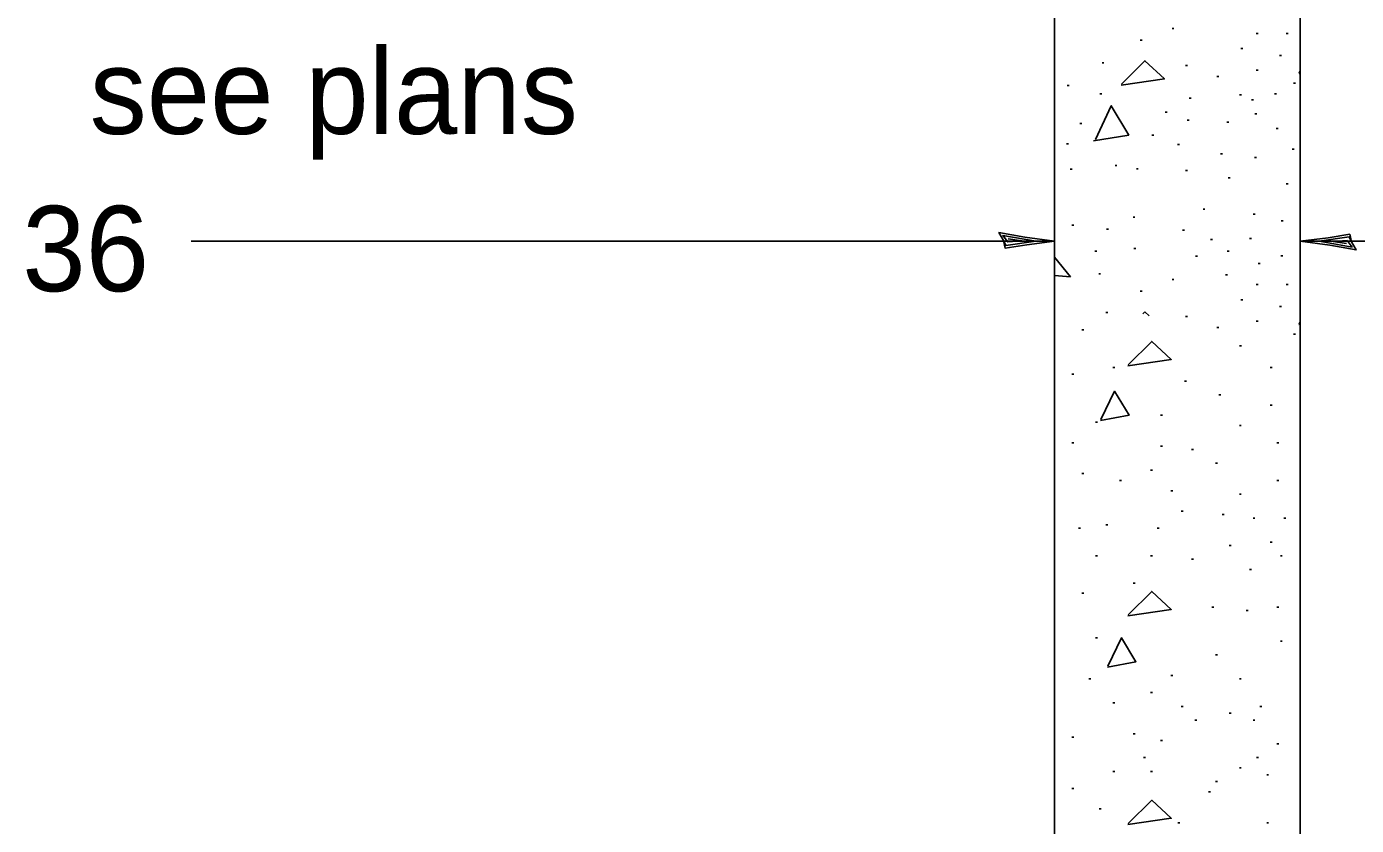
# Model space of a CAD drawing. Extents: x 0 to 2.83, y -0.12 to 1.83.
# Drawn here: x 0.6769 to 0.8589, y 0.4615 to 0.5707 of the extents above; entities that cross this region are included whole.
import ezdxf

# ---------------------------------------------------------------- set-up
doc = ezdxf.new("R2010")
doc.units = 0
for name, color, linetype in [('RD_Pr_Roadway_Dimensions', 7, 'Continuous'), ('RD_Pr_Roadway_Notes', 7, 'Continuous'), ('SH_General_Details', 7, 'Continuous')]:
    doc.layers.add(name, color=color, linetype=linetype)

msp = doc.modelspace()

# ---------------------------------------------------------------- linework, layer by layer
at = {"layer": 'RD_Pr_Roadway_Dimensions'}
for p, q in [((0.69944, 0.54133), (0.81758, 0.54133)), ((0.85118, 0.54133), (0.87148, 0.54133))]:
    msp.add_line(p, q, dxfattribs=at)
for points in [[(0.81057, 0.54143), (0.81081, 0.54038), (0.81377, 0.54084), (0.81758, 0.54133), (0.81351, 0.54188), (0.80995, 0.54251), (0.81057, 0.54143), (0.81089, 0.54074), (0.81502, 0.54133), (0.8105, 0.54212), (0.81117, 0.54124), (0.81307, 0.54136), (0.81124, 0.54164)], [(0.85819, 0.54122), (0.85795, 0.54227), (0.855, 0.54181), (0.85118, 0.54132), (0.85525, 0.54077), (0.85882, 0.54014), (0.85819, 0.54122), (0.85788, 0.54191), (0.85375, 0.54132), (0.85827, 0.54053), (0.85759, 0.54142), (0.85569, 0.5413), (0.85752, 0.54102)]]:
    msp.add_lwpolyline(points, dxfattribs=at)
at = {"layer": 'SH_General_Details'}
for p, q in [((0.81758, 0.38389), (0.81758, 0.59999)), ((0.85118, 0.59943), (0.85118, 0.4545)), ((0.83364, 0.5704), (0.8339, 0.5704)), ((0.84514, 0.56971), (0.84541, 0.56971)), ((0.84927, 0.56971), (0.84953, 0.56971)), ((0.82928, 0.56879), (0.82955, 0.56879)), ((0.84304, 0.56765), (0.84331, 0.56765)), ((0.84835, 0.56673), (0.84862, 0.56673)), ((0.82406, 0.5657), (0.82433, 0.5657)), ((0.83547, 0.56535), (0.83574, 0.56535)), ((0.84514, 0.56472), (0.84541, 0.56472)), ((0.81931, 0.5626), (0.81957, 0.5626)), ((0.83977, 0.56386), (0.84004, 0.56386)), ((0.85024, 0.56295), (0.85051, 0.56295)), ((0.82378, 0.56146), (0.82404, 0.56146)), ((0.83599, 0.56088), (0.83625, 0.56088)), ((0.84287, 0.56134), (0.84313, 0.56134)), ((0.84451, 0.56065), (0.84478, 0.56065)), ((0.84766, 0.56146), (0.84793, 0.56146)), ((0.83272, 0.55895), (0.83299, 0.55895)), ((0.84497, 0.55872), (0.84523, 0.55872)), ((0.82103, 0.5574), (0.82129, 0.5574)), ((0.8357, 0.55786), (0.83597, 0.55786)), ((0.84115, 0.55758), (0.84141, 0.55758)), ((0.84789, 0.55672), (0.84816, 0.55672)), ((0.83089, 0.5558), (0.83115, 0.5558)), ((0.81919, 0.55465), (0.81946, 0.55465)), ((0.83438, 0.55454), (0.83465, 0.55454)), ((0.84029, 0.55328), (0.84055, 0.55328)), ((0.85007, 0.55391), (0.85034, 0.55391)), ((0.82584, 0.55167), (0.82611, 0.55167)), ((0.84491, 0.55276), (0.84518, 0.55276)), ((0.81971, 0.55116), (0.81997, 0.55116)), ((0.82876, 0.55121), (0.82903, 0.55121)), ((0.83547, 0.55098), (0.83574, 0.55098)), ((0.84132, 0.55001), (0.84159, 0.55001)), ((0.84927, 0.54915), (0.84953, 0.54915)), ((0.82831, 0.54462), (0.82857, 0.54462)), ((0.83788, 0.54571), (0.83815, 0.54571)), ((0.84474, 0.54502), (0.84501, 0.54502)), ((0.84858, 0.54411), (0.84885, 0.54411)), ((0.81994, 0.54353), (0.8202, 0.54353)), ((0.82469, 0.54296), (0.82496, 0.54296)), ((0.83507, 0.54284), (0.83534, 0.54284)), ((0.83891, 0.54158), (0.83918, 0.54158)), ((0.84424, 0.5417), (0.84451, 0.5417)), ((0.82309, 0.53998), (0.82336, 0.53998)), ((0.82842, 0.54032), (0.82869, 0.54032)), ((0.83685, 0.53929), (0.83711, 0.53929)), ((0.8412, 0.53998), (0.84147, 0.53998)), ((0.84852, 0.53935), (0.84879, 0.53935)), ((0.82361, 0.53688), (0.82387, 0.53688)), ((0.84097, 0.53671), (0.84124, 0.53671)), ((0.84543, 0.53826), (0.84569, 0.53826)), ((0.83364, 0.53608), (0.8339, 0.53608)), ((0.84514, 0.53539), (0.84541, 0.53539)), ((0.84927, 0.53539), (0.84953, 0.53539)), ((0.82928, 0.53448), (0.82955, 0.53448)), ((0.84304, 0.53333), (0.84331, 0.53333)), ((0.8246, 0.53156), (0.82486, 0.53156)), ((0.84835, 0.53241), (0.84862, 0.53241)), ((0.83547, 0.53104), (0.83574, 0.53104)), ((0.83977, 0.52954), (0.84004, 0.52954)), ((0.84514, 0.5304), (0.84541, 0.5304)), ((0.82132, 0.52922), (0.82159, 0.52922)), ((0.85024, 0.52863), (0.85051, 0.52863)), ((0.84287, 0.52702), (0.84313, 0.52702)), ((0.82553, 0.52408), (0.8258, 0.52408)), ((0.84706, 0.52408), (0.84732, 0.52408)), ((0.81992, 0.52314), (0.82019, 0.52314)), ((0.83536, 0.52221), (0.83563, 0.52221)), ((0.84004, 0.52033), (0.84031, 0.52033)), ((0.84706, 0.51893), (0.84732, 0.51893)), ((0.83208, 0.51753), (0.83235, 0.51753)), ((0.82319, 0.51659), (0.82346, 0.51659)), ((0.84285, 0.51612), (0.84311, 0.51612)), ((0.81992, 0.51378), (0.82019, 0.51378)), ((0.83208, 0.51332), (0.83235, 0.51332)), ((0.84799, 0.51378), (0.84826, 0.51378)), ((0.8363, 0.51285), (0.83656, 0.51285)), ((0.82132, 0.50957), (0.82159, 0.50957)), ((0.83068, 0.51004), (0.83095, 0.51004)), ((0.83957, 0.51098), (0.83984, 0.51098)), ((0.82647, 0.50864), (0.82674, 0.50864)), ((0.84799, 0.50864), (0.84826, 0.50864)), ((0.83349, 0.50723), (0.83375, 0.50723)), ((0.84285, 0.50676), (0.84311, 0.50676)), ((0.83489, 0.50443), (0.83516, 0.50443)), ((0.84051, 0.50396), (0.84077, 0.50396)), ((0.8246, 0.50255), (0.82486, 0.50255)), ((0.84472, 0.50349), (0.84498, 0.50349)), ((0.84893, 0.50349), (0.8492, 0.50349)), ((0.82085, 0.50209), (0.82112, 0.50209)), ((0.83162, 0.50209), (0.83188, 0.50209)), ((0.84144, 0.49975), (0.84171, 0.49975)), ((0.84706, 0.50021), (0.84732, 0.50021)), ((0.82319, 0.49834), (0.82346, 0.49834)), ((0.83068, 0.49834), (0.83095, 0.49834)), ((0.8363, 0.49787), (0.83656, 0.49787)), ((0.84846, 0.49834), (0.84873, 0.49834)), ((0.84425, 0.49647), (0.84452, 0.49647)), ((0.82132, 0.4932), (0.82159, 0.4932)), ((0.82834, 0.4946), (0.82861, 0.4946)), ((0.8391, 0.49132), (0.83937, 0.49132)), ((0.84799, 0.49132), (0.84826, 0.49132)), ((0.84378, 0.49086), (0.84405, 0.49086)), ((0.82319, 0.48711), (0.82346, 0.48711)), ((0.84846, 0.48664), (0.84873, 0.48664)), ((0.83957, 0.48477), (0.83984, 0.48477)), ((0.82226, 0.4815), (0.82252, 0.4815)), ((0.83349, 0.48197), (0.83375, 0.48197)), ((0.84285, 0.4815), (0.84311, 0.4815)), ((0.83068, 0.47963), (0.83095, 0.47963)), ((0.82553, 0.47822), (0.8258, 0.47822)), ((0.83489, 0.47775), (0.83516, 0.47775)), ((0.84144, 0.47682), (0.84171, 0.47682)), ((0.84565, 0.47775), (0.84592, 0.47775)), ((0.83676, 0.47588), (0.83703, 0.47588)), ((0.84472, 0.47588), (0.84498, 0.47588)), ((0.81992, 0.47354), (0.82019, 0.47354)), ((0.82834, 0.47401), (0.82861, 0.47401)), ((0.83208, 0.47308), (0.83235, 0.47308)), ((0.84799, 0.47261), (0.84826, 0.47261)), ((0.82974, 0.47074), (0.83001, 0.47074)), ((0.84519, 0.47074), (0.84545, 0.47074)), ((0.82553, 0.46886), (0.8258, 0.46886)), ((0.83068, 0.46886), (0.83095, 0.46886)), ((0.84285, 0.46933), (0.84311, 0.46933)), ((0.84659, 0.4684), (0.84686, 0.4684)), ((0.81992, 0.46652), (0.82019, 0.46652)), ((0.83863, 0.46606), (0.8389, 0.46606)), ((0.83957, 0.46746), (0.83984, 0.46746)), ((0.82366, 0.46372), (0.82393, 0.46372)), ((0.83442, 0.46184), (0.83469, 0.46184)), ((0.84659, 0.46184), (0.84686, 0.46184))]:
    msp.add_line(p, q, dxfattribs=at)
for points in [[(0.82672, 0.56279), (0.82992, 0.56599), (0.83259, 0.56352), (0.82666, 0.56265)], [(0.85118, 0.56432), (0.85099, 0.56424)], [(0.85103, 0.56432), (0.85118, 0.56463)], [(0.82318, 0.55524), (0.82532, 0.55985), (0.82772, 0.55584), (0.82291, 0.55504)], [(0.81758, 0.53914), (0.81977, 0.53648)], [(0.81977, 0.53648), (0.81758, 0.53664)], [(0.82963, 0.53138), (0.82992, 0.53168)], [(0.82992, 0.53168), (0.83053, 0.53111)], [(0.85118, 0.53001), (0.85099, 0.52992)], [(0.85103, 0.53001), (0.85118, 0.53031)], [(0.82765, 0.52442), (0.83086, 0.52762), (0.83353, 0.52516), (0.8276, 0.52429)], [(0.8239, 0.51694), (0.82577, 0.52081), (0.82777, 0.51754), (0.82387, 0.5168)], [(0.82765, 0.49026), (0.83086, 0.49347), (0.83353, 0.491), (0.8276, 0.49013)], [(0.82484, 0.48325), (0.82671, 0.48712), (0.82871, 0.48385), (0.8248, 0.48311)], [(0.82765, 0.46172), (0.83086, 0.46492), (0.83353, 0.46245), (0.8276, 0.46158)]]:
    msp.add_lwpolyline(points, dxfattribs=at)

# ---------------------------------------------------------------- texts
at = {"layer": 'RD_Pr_Roadway_Dimensions'}
msp.add_text('36', height=0.011667, dxfattribs=at).set_placement((0.67634, 0.53449))
at = {"layer": 'RD_Pr_Roadway_Notes'}
msp.add_text('see plans', height=0.011667, dxfattribs=at).set_placement((0.68557, 0.55599))

doc.saveas('drawing.dxf')
